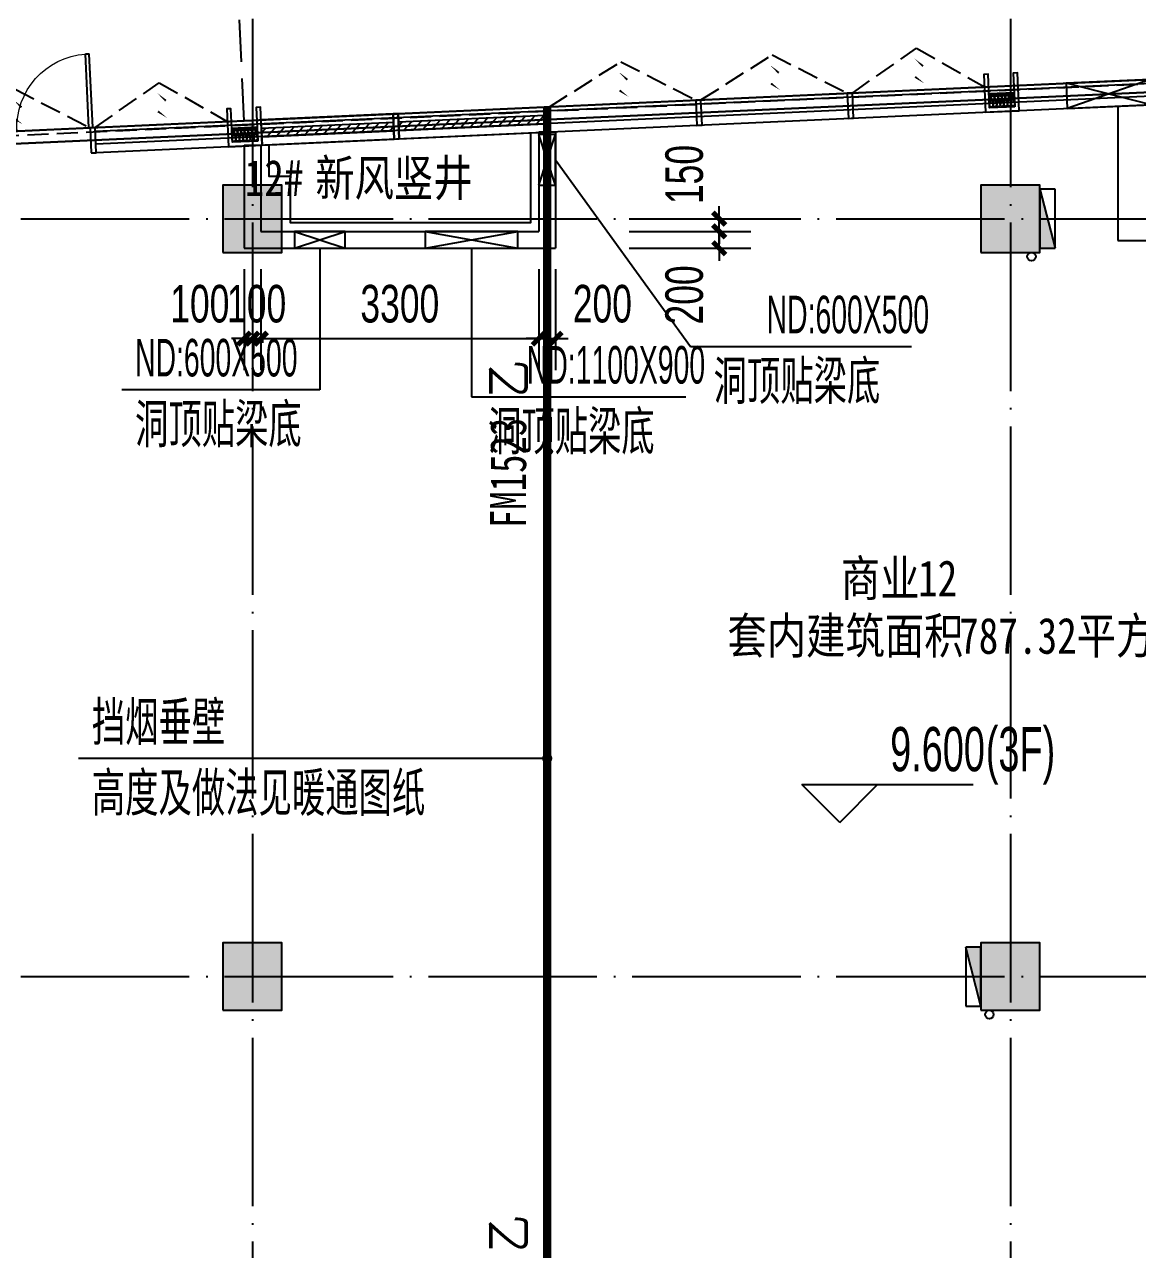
# Model space of a CAD drawing. Extents: x -409435 to 356702, y -107829 to 330904.
# Drawn here: x 65694 to 78909, y 182659 to 197207 of the extents above; entities that cross this region are included whole.
import ezdxf
from ezdxf.xclip import XClip

# ---------------------------------------------------------------- set-up
doc = ezdxf.new("R2010")
doc.units = 0
doc.header["$LTSCALE"] = 1000
doc.header["$MEASUREMENT"] = 0
doc.header["$XCLIPFRAME"] = 0
for name, pattern in [('104-14# 核心筒$0$DOTE', [2.42, 2, -0.2, 0.02, -0.2]), ('14#楼幕墙$0$DASH', [0.35, 0.25, -0.1]), ('X-104 14#平面$0$$0$DASH', [0.35, 0.25, -0.1]), ('X-104 14#平面$0$DASH', [0.35, 0.25, -0.1])]:
    doc.linetypes.add(name, pattern=pattern)
for name, color, linetype in [('01-标注_尺寸', 124, 'Continuous'), ('104-14# 核心筒$0$A-C_玻璃幕墙', 140, 'Continuous'), ('104-14# 核心筒$0$A_AXIS-轴线', 36, '104-14# 核心筒$0$DOTE'), ('104-14# 核心筒$0$A_STR-砼柱', 51, 'Continuous'), ('14#楼幕墙$0$A-C_玻璃幕墙', 140, 'Continuous'), ('14#楼幕墙$0$A-C_窗', 140, 'Continuous'), ('14#楼幕墙$0$A-C_门', 150, 'Continuous'), ('PUB_HATCH', 8, 'Continuous'), ('X-104 14#平面$0$01-标注_标高', 200, 'Continuous'), ('X-104 14#平面$0$01-标注_符号', 200, 'Continuous'), ('X-104 14#平面$0$02-TEXT_房间', 7, 'Continuous'), ('X-104 14#平面$0$02-TEXT_标注', 130, 'Continuous'), ('X-104 14#平面$0$A-C_玻璃幕墙', 140, 'Continuous'), ('X-104 14#平面$0$A-C_窗', 140, 'Continuous'), ('X-104 14#平面$0$A-SUR_保温', 222, 'Continuous'), ('X-104 14#平面$0$A-TECH_暖通', 6, 'Continuous'), ('X-104 14#平面$0$A-TECH_水', 3, 'Continuous'), ('X-104 14#平面$0$A-TECH_结构', 21, 'Continuous'), ('X-104 14#平面$0$A_STR-砌块墙', 121, 'Continuous'), ('X-104 14#平面$0$DOOR_FIRE_TEXT', 7, 'Continuous'), ('X-104 14#平面$0$挡烟垂壁', 5, 'Continuous'), ('建-标注-文本', 254, 'Continuous'), ('建-标注-索引', 75, 'Continuous')]:
    doc.layers.add(name, color=color, linetype=linetype)
doc.layers.add('14#楼幕墙$0$04-不打印_辅助线', color=165, linetype='Continuous', plot=False)
doc.layers.add('X-104 14#平面$0$000套内', color=226, linetype='Continuous', lineweight=30, plot=False)
doc.styles.add('_TCH_DIM', font='ros.shx', dxfattribs={"width": 0.8, "height": 2, "bigfont": 'jd.shx'})
doc.styles.add('_TCH_DIM_T3', font='ros.shx', dxfattribs={"width": 0.705882, "bigfont": 'jd.shx'})
doc.styles.add('X-104 14#平面$0$_TCH_DIM', font='ros.shx', dxfattribs={"width": 0.8, "bigfont": 'jd.shx'})
doc.styles.add('X-104 14#平面$0$_TCH_SPACE', font='STXIHEI_0.TTF', dxfattribs={"width": 0.8, "height": 5})
doc.styles.add('X-104 14#平面$0$_TCH_WINDOW', font='STXIHEI_0.TTF', dxfattribs={"width": 0.75, "height": 3.5})
doc.styles.add('X-104 14#平面$0$Standard', font='STXIHEI_0.TTF', dxfattribs={"width": 0.8})
doc.dimstyles.new('_TCH_ARCH&&150', dxfattribs={"dimtxt": 446.25, "dimasz": 150, "dimexe": 375, "dimexo": 450, "dimgap": 189.375, "dimtad": 1, "dimdec": 0, "dimzin": 0, "dimdsep": 46, "dimtxsty": '_TCH_DIM_T3', "dimblk": 'ARCHTICK', "dimcen": 0.09, "dimclrt": 7, "dimazin": 2, "dimtfac": 1, "dimtdec": 0, "dimtix": 1, "dimtmove": 2, "dimatfit": 3, "dimfxl": 0, "dimtolj": 1, "dimtzin": 0, "dimarcsym": 0})

# ---------------------------------------------------------------- blocks, each defined once
blk = doc.blocks.new('14#楼幕墙$0$A$C678332E3')
blk.add_lwpolyline([(0, 0), (60, 0), (60, 300), (0, 300)], close=True)
blk = doc.blocks.new('14#楼幕墙$0$$LinePat$岩棉板')
at = {"color": 0}
for p, q in [((0, -17), (12, -67)), ((12, -67), (24, -17))]:
    blk.add_line(p, q, dxfattribs=at)
for centre, start, end in [((12, -17), 0, 180), ((0, -67), 270, 0), ((24, -67), 180, 270)]:
    blk.add_arc(centre, 12, start, end, dxfattribs=at)
at = {"layer": 'Defpoints'}
blk.add_point((0, 0.1), dxfattribs=at)
at = {"layer": 'Defpoints', "color": 0}
blk.add_point((24, -84), dxfattribs=at)
blk = doc.blocks.new('*U485')
blk.add_lwpolyline([(300, 0), (0, 0), (0, 150), (300, 150)], close=True)
at = {"color": 8, "xscale": -1.785714284225998, "yscale": 1.782568518697715, "zscale": 1.782568518697715, "rotation": 180}
for p in [(0, 0), (43, 0), (86, 0), (129, 0), (171, 0), (214, 0), (257, 0)]:
    blk.add_blockref('14#楼幕墙$0$$LinePat$岩棉板', p, dxfattribs=at)
blk = doc.blocks.new('14#楼幕墙$0$A$C07E80D9E')
blk.add_lwpolyline([(-350, -50), (-50, -50), (-50, -450), (0, -450), (0, 0), (-400, 0), (-400, -450), (-350, -450)], close=True)
for points in [[(-50, -200), (-350, -200)], [(-50, -220), (-350, -220)]]:
    blk.add_lwpolyline(points)
at = {"layer": '14#楼幕墙$0$A-C_玻璃幕墙', "rotation": 180}
blk.add_blockref('*U485', (-50, -50), dxfattribs=at)
blk = doc.blocks.new('14#楼幕墙$0$A$C140B3602')
for name, p, rotation in [('14#楼幕墙$0$A$C07E80D9E', (60083, 15910), 181.6065577298201), ('14#楼幕墙$0$A$C678332E3', (58454, 15865), 1.606557729673097), ('14#楼幕墙$0$A$C07E80D9E', (51087, 15658), 181.6065577298201), ('14#楼幕墙$0$A$C678332E3', (53056, 15713), 1.606557729673097), ('14#楼幕墙$0$A$C678332E3', (54855, 15764), 1.606557729673097), ('14#楼幕墙$0$A$C678332E3', (56654, 15814), 1.606557729673097), ('14#楼幕墙$0$A$C678332E3', (49457, 15612), 1.606557729673097)]:
    blk.add_blockref(name, p, dxfattribs=dict(rotation=rotation))
blk = doc.blocks.new('14#楼幕墙$0$A$C22714246')
at = {"linetype": '14#楼幕墙$0$DASH'}
blk.add_lwpolyline([(1740, 497), (870, 0), (0, 497)], dxfattribs=at)
at = {"layer": '14#楼幕墙$0$A-C_玻璃幕墙', "color": 1}
blk.add_lwpolyline([(899, 122, 0, 25, 0), (802, 217, 0, 0, 0), (900, 340, 25, 0, 0), (796, 422, 0, 0, 0)], format="xyseb", dxfattribs=at)
blk = doc.blocks.new('14#楼幕墙$0$ccc')
at = {"linetype": '14#楼幕墙$0$DASH'}
blk.add_lwpolyline([(1570, 497), (785, 0), (0, 497)], dxfattribs=at)
at = {"layer": '14#楼幕墙$0$A-C_玻璃幕墙', "color": 1}
blk.add_lwpolyline([(814, 122, 0, 25, 0), (717, 217, 0, 0, 0), (816, 340, 25, 0, 0), (711, 422, 0, 0, 0)], format="xyseb", dxfattribs=at)
blk = doc.blocks.new('14#楼幕墙$0$$DorLib2D$00000002')
for p, q in [((-0.5, 0), (-0.5, 0.4875)), ((-0.475, 0.4875), (-0.5, 0.4875)), ((-0.475, 0), (-0.475, 0.4875)), ((0.475, 0), (0.475, 0.4875)), ((0.475, 0.4875), (0.5, 0.4875)), ((0.5, 0), (0.5, 0.4875)), ((-0.5, 0), (-0.475, 0)), ((0.5, 0), (0.475, 0))]:
    blk.add_line(p, q)
at = {"lineweight": 13}
for centre, start, end in [((-0.4875, 0), 0, 88.53072), ((0.4875, 0), 91.46928, 180)]:
    blk.add_arc(centre, 0.4875, start, end, dxfattribs=at)
blk = doc.blocks.new('14#楼幕墙')
at = {"layer": '14#楼幕墙$0$A-C_玻璃幕墙'}
for p, q in [((92266, 197155), (62308, 195791)), ((80860, 196586), (66535, 195934)), ((80867, 196436), (66542, 195784)), ((80872, 196336), (66546, 195684))]:
    blk.add_line(p, q, dxfattribs=at)
blk.add_lwpolyline([(120742, 216995), (99427, 222925), (92266, 197155), (62308, 195791), (62738, 196820), (22065, 195795), (17309, 179208), (53491, 179840), (52927, 177185), (83500, 178466), (82418, 175654), (109062, 173768), (119297, 188914), (117563, 189300)], close=True, dxfattribs=at)
at = {"layer": '14#楼幕墙$0$A-C_玻璃幕墙', "linetype": '14#楼幕墙$0$DASH', "ltscale": 2}
blk.add_lwpolyline([(68301, 196064), (68228, 197662)], dxfattribs=at)
at = {"layer": '14#楼幕墙$0$04-不打印_辅助线', "rotation": 182.6065577298193}
blk.add_blockref('14#楼幕墙$0$A$C22714246', (66450, 196477), dxfattribs=at)
at = {"layer": '14#楼幕墙$0$A-C_玻璃幕墙', "rotation": 1.000000000000248}
blk.add_blockref('14#楼幕墙$0$A$C140B3602', (17309, 179208), dxfattribs=at)
at = {"layer": '14#楼幕墙$0$A-C_窗'}
for name, p, rotation in [('14#楼幕墙$0$A$C22714246', (75441, 196886), 182.6065577298175), ('14#楼幕墙$0$ccc', (77069, 196961), 182.6165560548744), ('14#楼幕墙$0$A$C22714246', (73643, 196804), 182.6065577298193), ('14#楼幕墙$0$ccc', (68078, 196551), 182.6165561101716)]:
    blk.add_blockref(name, p, dxfattribs=dict(at, rotation=rotation))
at = {"layer": '14#楼幕墙$0$A-C_门', "xscale": -1800, "yscale": 1800, "zscale": 100, "rotation": 2.606557769728314}
blk.add_blockref('14#楼幕墙$0$$DorLib2D$00000002', (65604, 195941), dxfattribs=at)
blk = doc.blocks.new('_FZH')
blk.add_lwpolyline([(-0.5, -0.5), (0.5, -0.5), (0.5, 0.5), (-0.5, 0.5)], close=True)
at = {"layer": 'PUB_HATCH'}
blk.add_solid([(-0.5, -0.5), (0.5, -0.5), (-0.5, 0.5), (0.5, 0.5)], dxfattribs=at)
blk = doc.blocks.new('104-14# 核心筒')
at = {"layer": '104-14# 核心筒$0$A-C_玻璃幕墙'}
blk.add_lwpolyline([(82417.6, 175653.6), (83499.8, 178465.9), (52926.6, 177184.7), (53491, 179839.8), (17309.3, 179208.2), (22065.4, 195794.6), (62738.3, 196820), (62307.5, 195791.2), (92265.6, 197155.1), (99426.9, 222925), (120741.8, 216994.6), (117562.9, 189300.5), (119297.3, 188914.5), (109062.3, 173767.9), (82417.6, 175653.6)], dxfattribs=at)
at = {"layer": '104-14# 核心筒$0$A_AXIS-轴线'}
for p, q in [((68400, 228733.6), (68400, 169654.9)), ((77400, 228733.6), (77400, 169654.9)), ((-9370.1, 194900), (120259.9, 194900)), ((-9370.1, 185900), (120259.9, 185900))]:
    blk.add_line(p, q, dxfattribs=at)
at = {"layer": '104-14# 核心筒$0$A_STR-砼柱', "xscale": 700, "yscale": 800, "zscale": 800}
for p in [(68400, 194900), (77400, 194900), (68400, 185900), (77400, 185900)]:
    blk.add_blockref('_FZH', p, dxfattribs=at)
blk = doc.blocks.new('*U392')
h = blk.add_hatch()
h.set_pattern_fill('ANSI31', color=256, scale=50)
h.set_pattern_definition([(45, (-56212.376, 120006.8), (-56.1266, 56.1266), [])])
h.paths.add_polyline_path([(-1740, 100), (0, 100), (0, 200), (-1740, 200)])
for points in [[(-1740, 0), (0, 0), (0, 300), (-1740, 300)], [(-1740, 100), (0, 100), (0, 200), (-1740, 200)]]:
    blk.add_lwpolyline(points, close=True)
blk = doc.blocks.new('*U393')
h = blk.add_hatch()
h.set_pattern_fill('ANSI31', color=256, scale=50)
h.set_pattern_definition([(45, (-56042.34, 120006.8), (-56.1266, 56.1266), [])])
h.paths.add_polyline_path([(-1570, 100), (0, 100), (0, 200), (-1570, 200)])
for points in [[(-1570, 0), (0, 0), (0, 300), (-1570, 300)], [(-1570, 100), (0, 100), (0, 200), (-1570, 200)]]:
    blk.add_lwpolyline(points, close=True)
blk = doc.blocks.new('X-104 14#平面$0$$TwtSys$00000434')
for p, q in [((-0.5, 0.5), (-0.5, -0.5)), ((-0.5, -0.5), (0.5, 0.5)), ((0.5, 0.5), (-0.5, 0.5)), ((0.5, -0.5), (0.5, 0.5)), ((-0.5, -0.5), (0.5, -0.5))]:
    blk.add_line(p, q)
blk.add_solid([(0.5, -0.5), (0.5, 0.5), (-0.5, -0.5)])
blk = doc.blocks.new('X-104 14#平面$0$A$C324F6C76')
at = {"layer": 'X-104 14#平面$0$A-TECH_水'}
for centre in [(-38250, 194450), (-38750, 185450)]:
    blk.add_circle(centre, 50, dxfattribs=at)
at = {"layer": 'X-104 14#平面$0$A-TECH_水', "xscale": -700, "yscale": -180, "zscale": 700}
for p, rotation in [((-38060, 194900), 89.99999999999729), ((-38940, 185900), 269.999999999999)]:
    blk.add_blockref('X-104 14#平面$0$$TwtSys$00000434', p, dxfattribs=dict(at, rotation=rotation))
blk = doc.blocks.new('*U421')
blk.add_lwpolyline([(200, 0), (200, 600), (0, 600), (0, 0), (200, 0), (0, 600), (0, 0), (200, 600)])
blk = doc.blocks.new('*U431')
blk.add_lwpolyline([(200, 0), (200, 1100), (0, 1100), (0, 0), (200, 0), (0, 1100), (0, 0), (200, 1100)])
blk = doc.blocks.new('*U457')
blk.add_lwpolyline([(300, 0), (300, 1000), (0, 1000), (0, 0), (300, 0), (0, 1000), (0, 0), (300, 1000)])
blk = doc.blocks.new('X-104 14#平面$0$sdfjladfiididid')
at = {"layer": 'X-104 14#平面$0$A-TECH_暖通'}
for name, p, rotation in [('*U457', (79073, 196254), 92.60655773115865), ('*U421', (68900, 194750), 270), ('*U431', (70450, 194750), 270)]:
    blk.add_blockref(name, p, dxfattribs=dict(at, rotation=rotation))
blk.add_blockref('*U421', (71800, 195300), dxfattribs=at)
blk = doc.blocks.new('X-104 14#平面')
at = {"layer": 'X-104 14#平面$0$000套内'}
blk.add_lwpolyline([(84300, 196642.3), (84300, 186000), (92650, 186000), (92650, 186150), (114074.1, 186150), (115950, 188926.2), (115950, 189200), (117249.4, 189200), (117398.5, 189183.4), (119049.6, 188815.9), (108986.5, 173923.7), (82630.4, 175788.9), (83721.9, 178625.3), (59650, 177616.6), (59650, 196592.1), (62510.5, 196664.2), (62077.6, 195630.6)], close=True, dxfattribs=at)
at = {"layer": 'X-104 14#平面$0$01-标注_标高'}
for p, q in [((75373.5, 187731.3), (74923.5, 188181.3)), ((74923.5, 188181.3), (76958.3, 188181.3)), ((75373.5, 187731.3), (75823.5, 188181.3))]:
    blk.add_line(p, q, dxfattribs=at)
at = {"layer": 'X-104 14#平面$0$01-标注_符号'}
for p, q in [((70972.6, 188491.5), (66335.6, 188491.5)), ((71900, 188491.5), (70972.6, 188491.5))]:
    blk.add_line(p, q, dxfattribs=at)
at = {"layer": 'X-104 14#平面$0$01-标注_符号', "const_width": 60}
blk.add_lwpolyline([(71930, 188491.5, 1), (71870, 188491.5, 1)], format="xyb", close=True, dxfattribs=at)
at = {"layer": 'X-104 14#平面$0$A-C_玻璃幕墙'}
blk.add_lwpolyline([(82417.6, 175653.6), (83499.8, 178465.9), (52926.6, 177184.7), (53491, 179839.8), (17309.3, 179208.2), (22065.4, 195794.6), (62738.3, 196820), (62307.5, 195791.2), (92265.6, 197155.1), (99426.9, 222925), (120741.8, 216994.6), (117562.9, 189300.5), (119297.3, 188914.5), (109062.3, 173767.9), (82417.6, 175653.6)], dxfattribs=at)
at = {"layer": 'X-104 14#平面$0$A-SUR_保温'}
blk.add_lwpolyline([(71700, 195918.5), (71700, 194850), (68850, 194850), (68850, 195400), (68600, 195400), (68600, 195777.1)], dxfattribs=at)
at = {"layer": 'X-104 14#平面$0$A-TECH_结构', "linetype": 'X-104 14#平面$0$$0$DASH'}
blk.add_lwpolyline([(82521.6, 175784.7), (83573.8, 178519), (52988.9, 177237.3), (53553, 179890.9), (17376, 179259.4), (22103.3, 195745.6), (62662.4, 196768.1), (62230.9, 195737.7), (92304.1, 197106.8), (95072, 207067.2)], dxfattribs=at)
at = {"layer": 'X-104 14#平面$0$A_STR-砌块墙'}
for p, q in [((71800, 195927.6), (71800, 194750)), ((72000, 195927.6), (71800, 195927.6)), ((72000, 195927.6), (72000, 194550)), ((68300, 195768.3), (68300, 194550)), ((68500, 195768.3), (68300, 195768.3)), ((68500, 195768.3), (68500, 194750)), ((68500, 194750), (71800, 194750)), ((68300, 194550), (72000, 194550))]:
    blk.add_line(p, q, dxfattribs=at)
at = {"layer": 'X-104 14#平面$0$挡烟垂壁', "linetype": 'X-104 14#平面$0$DASH', "ltscale": 2, "const_width": 100}
blk.add_lwpolyline([(71900, 178280), (71900, 196227.9)], dxfattribs=at)
ref = blk.add_blockref('104-14# 核心筒', (0, 0))
XClip(ref).set_block_clipping_path([(-38664.3623821461, -25500), (139216.5485069363, 330900)])
for name, p in [('X-104 14#平面$0$A$C324F6C76', (115900, 0)), ('14#楼幕墙', (0, 0)), ('X-104 14#平面$0$sdfjladfiididid', (0, 0))]:
    blk.add_blockref(name, p)
at = {"layer": 'X-104 14#平面$0$A-C_窗', "rotation": 2.616556001988863}
for name, p in [('*U393', (70082.7, 195844.9)), ('*U392', (71880.8, 195926.7))]:
    blk.add_blockref(name, p, dxfattribs=at)
at = {"layer": 'X-104 14#平面$0$02-TEXT_房间', "style": 'X-104 14#平面$0$_TCH_SPACE', "width": 0.8}
for s, p in [('商业', (75386, 190416)), ('12', (76303, 190416))]:
    blk.add_text(s, height=428.14, dxfattribs=at).set_placement(p)
at = {"layer": 'X-104 14#平面$0$02-TEXT_标注'}
for s, height, style, width, p in [('新风竖井', 428.14, 'X-104 14#平面$0$Standard', 0.8, (69145.7, 195170.6)), ('12#', 428.14, 'X-104 14#平面$0$Standard', 0.8, (68307.6, 195170.6)), ('套内建筑面积', 428.14, 'X-104 14#平面$0$Standard', 0.8, (74039.1, 189733.7)), ('787.32', 428.14, 'X-104 14#平面$0$Standard', 0.8, (76790.2, 189733.7)), ('平方米', 428.14, 'X-104 14#平面$0$Standard', 0.8, (78187.3, 189733.7)), ('挡烟垂壁', 520.93, 'X-104 14#平面$0$_TCH_DIM', 0.8, (66493.1, 188649)), ('9.600', 525, 'X-104 14#平面$0$_TCH_DIM', 0.64, (75972.5, 188338.8)), ('(3F)', 525, 'X-104 14#平面$0$_TCH_DIM', 0.64, (77108.3, 188338.8)), ('高度及做法见暖通图纸', 520.93, 'X-104 14#平面$0$_TCH_DIM', 0.8, (66493.1, 187809))]:
    blk.add_text(s, height=height, dxfattribs=dict(at, style=style, width=width)).set_placement(p)
at = {"layer": 'X-104 14#平面$0$DOOR_FIRE_TEXT', "style": 'X-104 14#平面$0$_TCH_WINDOW', "width": 0.75}
for s, height, p in [('乙', 428.1, (71650, 192782)), ('FM1523', 428.14, (71650, 191225.9)), ('乙', 428.1, (71650, 182630.2))]:
    blk.add_text(s, height=height, rotation=90, dxfattribs=at).set_placement(p)
blk = doc.blocks.new('sjdfadsfiididdi')
at = {"layer": '建-标注-索引'}
for p, q in [((78674, 196236), (78674, 194643)), ((72000, 195600), (73602, 193383)), ((69200, 194550), (69200, 192869)), ((71000, 194550), (71000, 192785)), ((78674, 194643), (81323, 194643)), ((73602, 193383), (76225, 193383)), ((69200, 192869), (66848, 192869)), ((71000, 192785), (73545, 192785))]:
    blk.add_line(p, q, dxfattribs=at)
at = {"layer": '建-标注-文本', "style": '_TCH_DIM'}
for s, height, width, p in [('ND:600X500', 446.2, 0.564706, (74505, 193540)), ('ND:600X500', 446.2, 0.564706, (67006, 193027)), ('ND:1100X900', 446.25, 0.564706, (71658, 192942)), ('洞顶贴梁底', 520.9, 0.8, (73876, 192700)), ('洞顶贴梁底', 520.9, 0.8, (67006, 192187)), ('洞顶贴梁底', 520.9, 0.8, (71197, 192102))]:
    blk.add_text(s, height=height, dxfattribs=dict(at, width=width)).set_placement(p)
blk = doc.blocks.new('_ArchTick')
at = {"color": 0, "linetype": 'ByBlock', "const_width": 0.4}
blk.add_lwpolyline([(-0.5, -0.5), (0.5, 0.5)], dxfattribs=at)
blk = doc.blocks.new('*D1339')
at = {"layer": '01-标注_尺寸', "color": 0, "lineweight": -2, "transparency": 16777216}
for p, q in [((68300, 194300), (68300, 193101)), ((68400, 194300), (68400, 193101)), ((68300, 193476), (68150, 193476)), ((68300, 193476), (68400, 193476)), ((68400, 193476), (68550, 193476))]:
    blk.add_line(p, q, dxfattribs=at)
at = {"layer": 'Defpoints', "color": 0, "transparency": 16777216}
for p in [(68300, 194750), (68400, 194750), (68400, 193476)]:
    blk.add_point(p, dxfattribs=at)
at = {"layer": '01-标注_尺寸', "color": 0, "lineweight": -2, "transparency": 16777216, "xscale": 150, "yscale": 150, "zscale": 150}
blk.add_blockref('_ArchTick', (68300, 193476), dxfattribs=at)
at = {"layer": '01-标注_尺寸', "color": 0, "lineweight": -2, "transparency": 16777216, "xscale": 150, "yscale": 150, "zscale": 150, "rotation": 180}
blk.add_blockref('_ArchTick', (68400, 193476), dxfattribs=at)
at = {"layer": '01-标注_尺寸', "color": 7, "transparency": 16777216, "insert": (67775, 193888), "char_height": 446.2, "attachment_point": 5, "style": '_TCH_DIM_T3'}
blk.add_mtext('\\A1;100', dxfattribs=at)
blk = doc.blocks.new('*D1340')
at = {"layer": '01-标注_尺寸', "color": 0, "lineweight": -2, "transparency": 16777216}
for p, q in [((68400, 194300), (68400, 193101)), ((68500, 194300), (68500, 193101)), ((68400, 193476), (68250, 193476)), ((68400, 193476), (68500, 193476)), ((68500, 193476), (68650, 193476))]:
    blk.add_line(p, q, dxfattribs=at)
at = {"layer": 'Defpoints', "color": 0, "transparency": 16777216}
for p in [(68400, 194750), (68500, 194750), (68500, 193476)]:
    blk.add_point(p, dxfattribs=at)
at = {"layer": '01-标注_尺寸', "color": 0, "lineweight": -2, "transparency": 16777216, "xscale": 150, "yscale": 150, "zscale": 150}
blk.add_blockref('_ArchTick', (68400, 193476), dxfattribs=at)
at = {"layer": '01-标注_尺寸', "color": 0, "lineweight": -2, "transparency": 16777216, "xscale": 150, "yscale": 150, "zscale": 150, "rotation": 180}
blk.add_blockref('_ArchTick', (68500, 193476), dxfattribs=at)
at = {"layer": '01-标注_尺寸', "color": 7, "transparency": 16777216, "insert": (68450, 193888), "char_height": 446.2, "attachment_point": 5, "style": '_TCH_DIM_T3'}
blk.add_mtext('\\A1;100', dxfattribs=at)
blk = doc.blocks.new('*D1341')
at = {"layer": '01-标注_尺寸', "color": 0, "lineweight": -2, "transparency": 16777216}
for p, q in [((68500, 194300), (68500, 193101)), ((71800, 194300), (71800, 193101)), ((68500, 193476), (71800, 193476))]:
    blk.add_line(p, q, dxfattribs=at)
at = {"layer": 'Defpoints', "color": 0, "transparency": 16777216}
for p in [(68500, 194750), (71800, 194750), (71800, 193476)]:
    blk.add_point(p, dxfattribs=at)
at = {"layer": '01-标注_尺寸', "color": 0, "lineweight": -2, "transparency": 16777216, "xscale": 150, "yscale": 150, "zscale": 150, "rotation": 180}
blk.add_blockref('_ArchTick', (68500, 193476), dxfattribs=at)
at = {"layer": '01-标注_尺寸', "color": 0, "lineweight": -2, "transparency": 16777216, "xscale": 150, "yscale": 150, "zscale": 150}
blk.add_blockref('_ArchTick', (71800, 193476), dxfattribs=at)
at = {"layer": '01-标注_尺寸', "color": 7, "transparency": 16777216, "insert": (70150, 193888), "char_height": 446.2, "attachment_point": 5, "style": '_TCH_DIM_T3'}
blk.add_mtext('\\A1;3300', dxfattribs=at)
blk = doc.blocks.new('*D1342')
at = {"layer": '01-标注_尺寸', "color": 0, "lineweight": -2, "transparency": 16777216}
for p, q in [((71800, 194300), (71800, 193101)), ((72000, 194300), (72000, 193101)), ((71800, 193476), (71650, 193476)), ((71800, 193476), (72000, 193476)), ((72000, 193476), (72150, 193476))]:
    blk.add_line(p, q, dxfattribs=at)
at = {"layer": 'Defpoints', "color": 0, "transparency": 16777216}
for p in [(71800, 194750), (72000, 194750), (72000, 193476)]:
    blk.add_point(p, dxfattribs=at)
at = {"layer": '01-标注_尺寸', "color": 0, "lineweight": -2, "transparency": 16777216, "xscale": 150, "yscale": 150, "zscale": 150}
blk.add_blockref('_ArchTick', (71800, 193476), dxfattribs=at)
at = {"layer": '01-标注_尺寸', "color": 0, "lineweight": -2, "transparency": 16777216, "xscale": 150, "yscale": 150, "zscale": 150, "rotation": 180}
blk.add_blockref('_ArchTick', (72000, 193476), dxfattribs=at)
at = {"layer": '01-标注_尺寸', "color": 7, "transparency": 16777216, "insert": (72555, 193888), "char_height": 446.2, "attachment_point": 5, "style": '_TCH_DIM_T3'}
blk.add_mtext('\\A1;200', dxfattribs=at)
blk = doc.blocks.new('*D1343')
at = {"layer": '01-标注_尺寸', "color": 0, "lineweight": -2, "transparency": 16777216}
for p, q in [((73942, 194900), (73942, 195050)), ((72874, 194900), (74317, 194900)), ((73942, 194750), (73942, 194900)), ((72874, 194750), (74317, 194750)), ((73942, 194750), (73942, 194600))]:
    blk.add_line(p, q, dxfattribs=at)
at = {"layer": 'Defpoints', "color": 0, "transparency": 16777216}
for p in [(72424, 194900), (73942, 194900), (72424, 194750)]:
    blk.add_point(p, dxfattribs=at)
at = {"layer": '01-标注_尺寸', "color": 0, "lineweight": -2, "transparency": 16777216, "xscale": 150, "yscale": 150, "zscale": 150}
for p, rotation in [((73942, 194900), 270), ((73942, 194750), 90)]:
    blk.add_blockref('_ArchTick', p, dxfattribs=dict(at, rotation=rotation))
at = {"layer": '01-标注_尺寸', "color": 7, "transparency": 16777216, "insert": (73529, 195425), "char_height": 446.2, "attachment_point": 5, "rotation": 90, "style": '_TCH_DIM_T3'}
blk.add_mtext('\\A1;150', dxfattribs=at)
blk = doc.blocks.new('*D1344')
at = {"layer": '01-标注_尺寸', "color": 0, "lineweight": -2, "transparency": 16777216}
for p, q in [((73942, 194750), (73942, 194900)), ((72874, 194750), (74317, 194750)), ((73942, 194550), (73942, 194750)), ((72874, 194550), (74317, 194550)), ((73942, 194550), (73942, 194400))]:
    blk.add_line(p, q, dxfattribs=at)
at = {"layer": 'Defpoints', "color": 0, "transparency": 16777216}
for p in [(72424, 194750), (73942, 194750), (72424, 194550)]:
    blk.add_point(p, dxfattribs=at)
at = {"layer": '01-标注_尺寸', "color": 0, "lineweight": -2, "transparency": 16777216, "xscale": 150, "yscale": 150, "zscale": 150}
for p, rotation in [((73942, 194750), 270), ((73942, 194550), 90)]:
    blk.add_blockref('_ArchTick', p, dxfattribs=dict(at, rotation=rotation))
at = {"layer": '01-标注_尺寸', "color": 7, "transparency": 16777216, "insert": (73529, 193995), "char_height": 446.2, "attachment_point": 5, "rotation": 90, "style": '_TCH_DIM_T3'}
blk.add_mtext('\\A1;200', dxfattribs=at)

msp = doc.modelspace()

# ---------------------------------------------------------------- block references
for name in ['X-104 14#平面', 'sjdfadsfiididdi']:
    msp.add_blockref(name, (0, 0))

# ---------------------------------------------------------------- dimensions: what is measured, and where the dimension line sits
at = {"layer": '01-标注_尺寸'}
for base, p1, p2, angle, picture, middle in [((73941.9, 194900), (72424.3, 194750), (72424.3, 194900), 90, '*D1343', (73529.4, 195425)), ((73941.9, 194750), (72424.3, 194550), (72424.3, 194750), 90, '*D1344', (73529.4, 193995)), ((68400, 193475.7), (68300, 194750), (68400, 194750), 0, '*D1339', (67775, 193888.2)), ((72000, 193475.7), (71800, 194750), (72000, 194750), 0, '*D1342', (72555, 193888.2))]:
    dim = msp.add_linear_dim(base=base, p1=p1, p2=p2, angle=angle, dimstyle='_TCH_ARCH&&150', dxfattribs=at)
    dim.commit()
    dim.dimension.update_dxf_attribs({"geometry": picture, "text_midpoint": middle, "dimtype": 161})
for p1, p2, picture, middle in [((68400, 194750), (68500, 194750), '*D1340', (68450, 193888.2)), ((68500, 194750), (71800, 194750), '*D1341', (70150, 193888.2))]:
    dim = msp.add_aligned_dim(p1=p1, p2=p2, distance=-1274.3, dimstyle='_TCH_ARCH&&150', dxfattribs=at)
    dim.commit()
    dim.dimension.update_dxf_attribs({"geometry": picture, "text_midpoint": middle})

doc.saveas('drawing.dxf')
